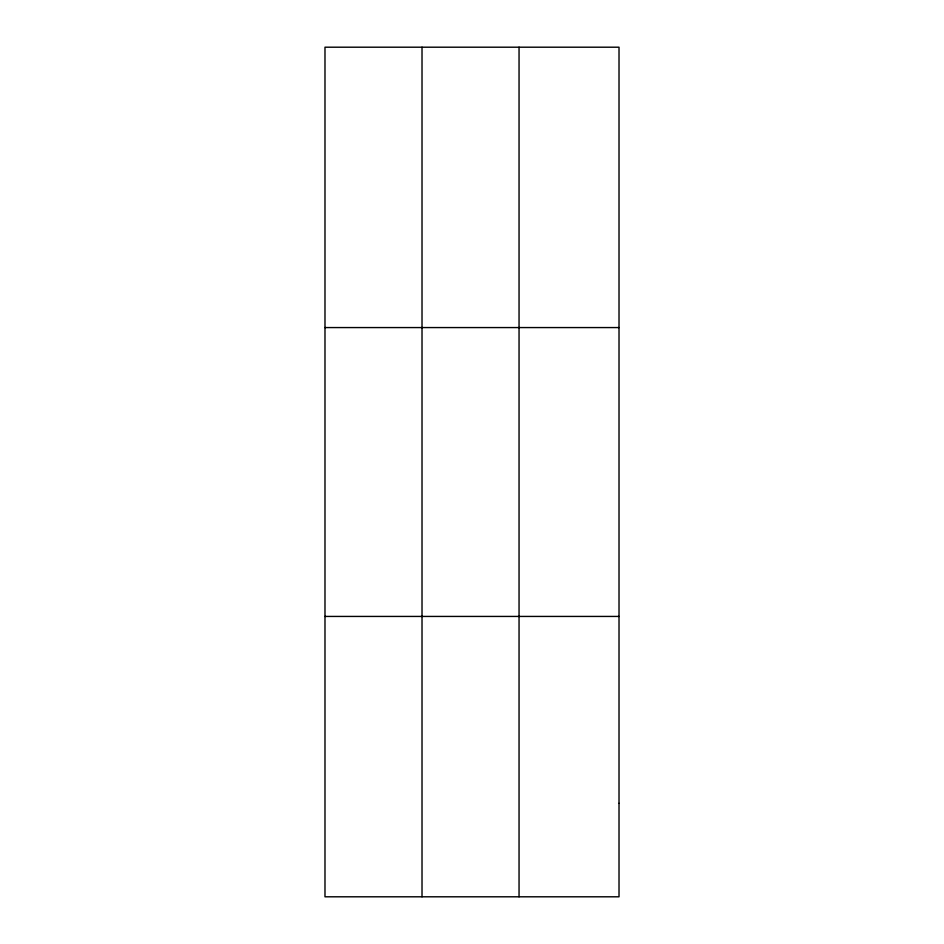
<?xml version="1.0" encoding="UTF-8"?>
<svg xmlns="http://www.w3.org/2000/svg" width="944" height="944" viewBox="0 0 944 944"><rect width="100%" height="100%" fill="white"/><g stroke="black" fill="none" stroke-linecap="round" stroke-linejoin="round"><path stroke-width="1.42" d="M422.015 896.8L422.015 47.2M519.047 896.8L519.047 47.2M324.984 327.568L619.016 327.568M324.984 616.432L619.016 616.432M619.016 803.344L619.016 896.8L324.984 896.8L324.984 47.2L619.016 47.2L619.016 803.344"/></g></svg>
